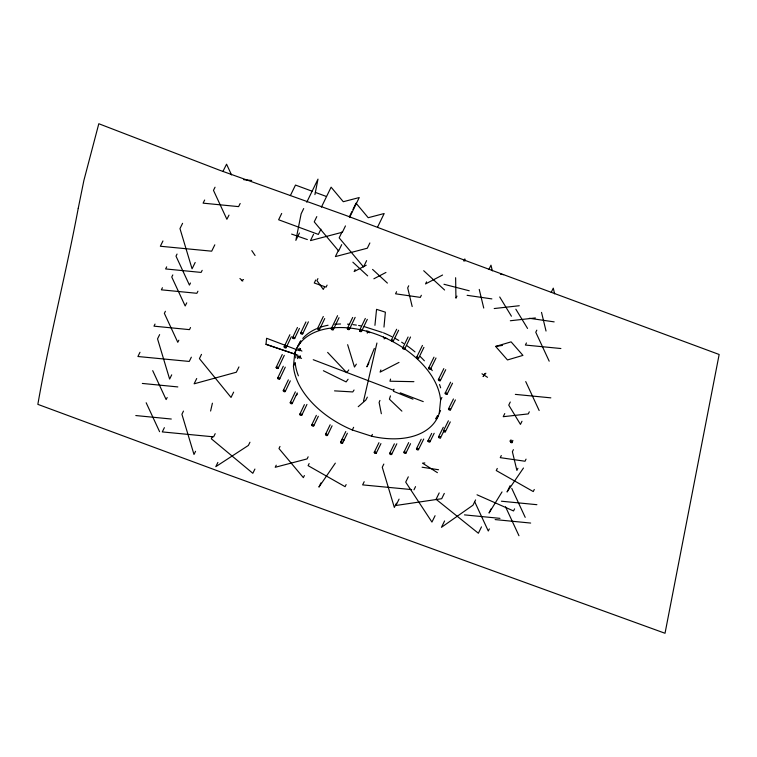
<?xml version="1.0" encoding="UTF-8"?>
<svg xmlns="http://www.w3.org/2000/svg" width="757" height="757" viewBox="0 0 757 757"><rect width="100%" height="100%" fill="white"/><g stroke="black" fill="none" stroke-linecap="round" stroke-linejoin="round"><path stroke-width="1.14" d="M383.979 327.081L385.379 312.177L376.56 309.339L374.933 325.34M297.596 358.61L297.936 355.222L265.981 344.331L266.596 338.275L298.438 350.34A76.362 47.436 25.9 0 1 299.195 348.22M440.555 410.597L439.259 413.265A78.463 48.732 25.9 0 1 371.517 436.183L352.317 429.985A78.463 48.732 25.9 0 1 293.442 366.227L294.776 353.093L296.507 349.535A78.463 48.732 25.9 0 1 300.605 341.208M295.656 357.957L296.015 354.456L266 344.293M439.259 413.265L440.602 400.122L441.899 397.463M314.912 194.615L317.997 179.125L306.755 202.251M210.597 411.042L212.405 403.188M363.559 400.973L376.929 343.025M394.009 389.174L393.432 391.284L412.972 399.166M390.574 379.068L389.969 381.216L413.899 381.67M512.215 441.738L511.874 442.883L509.906 441.113L511.032 439.855M367.24 333.156L367.921 330.923M384.178 338.956L384.613 337.508M390.451 395.892L389.391 399.176L401.901 411.136M512.877 440.385L512.404 441.823L510.909 442.608L511.723 440.905L511.089 441.265M380.875 369.965L380.09 372.132L399.005 362.404M374.318 348.428L366.88 366.861L368.896 362.83M379.948 400.415L379.115 402.44L381.348 413.729M284.178 346.725L289.865 334.745M276.182 367.306L282.266 354.494M286.127 347.718A1.098 0.681 24.9 0 0 284.963 346.469A1.098 0.681 24.9 0 0 284.367 347.482A1.098 0.681 24.9 0 0 286.127 347.718L291.341 336.733M278.207 368.148L284.291 355.326M300.567 341.36L299.583 343.432L300.908 340.962M292.694 337.471L297.444 327.478M294.681 338.388L299.431 328.396M277.715 377.98L283.288 366.246M300.671 332.966L305.913 321.962M279.702 378.897L285.275 367.164M302.686 333.799L308.411 321.801M283.298 390.498L288.37 379.844M285.247 391.501A1.098 0.691 25 0 0 284.093 390.233A1.098 0.691 25 0 0 283.487 391.265A1.098 0.691 25 0 0 285.247 391.501L290.319 380.847M317.562 328.51L323.296 316.511M319.463 329.579A1.098 0.672 25.2 0 0 318.385 328.301A1.098 0.672 25.2 0 0 317.694 329.257A1.098 0.672 25.2 0 0 319.463 329.579L324.725 318.574M290.281 402.478L295.353 391.842M292.174 403.557A1.098 0.691 25.2 0 0 291.114 402.26A1.098 0.691 25.2 0 0 290.395 403.235A1.098 0.691 25.2 0 0 292.174 403.557L297.255 392.921M331.32 328.68L337.556 315.669M333.269 329.683A1.098 0.672 25.4 0 0 332.096 328.424A1.098 0.672 25.4 0 0 331.509 329.437A1.098 0.672 25.4 0 0 333.269 329.683L339.022 317.675M299.838 414.193L304.409 404.635M301.854 415.044L306.945 404.418M347.387 328.434L352.677 317.438M349.374 329.361L355.147 317.353M311.761 424.895L316.35 415.347M313.748 425.822L318.337 416.284M359.547 330.449L365.319 318.451M361.534 331.377L367.315 319.369M315.726 279.986L314.259 283.014L326.106 287.13L327.09 285.115M325.538 434.319L330.147 424.791M327.478 435.341A1.098 0.691 25.7 0 0 326.333 434.064A1.098 0.691 25.7 0 0 325.718 435.095A1.098 0.691 25.7 0 0 327.478 435.341L332.086 425.812M281.689 213.455L278.623 219.767L318.366 234.424L320.921 229.172M290.376 195.58L295.485 185.068L312.045 191.18M303.689 208.563L301.135 213.815L295.855 240.376L299.431 233.014M316.795 216.616L314.24 221.867L338.625 250.964L341.691 244.653M321.394 207.153L331.102 187.178L343.29 201.722L359.253 197.539L349.545 217.505M313.54 234.301L310.474 240.603L342.391 232.229L345.457 225.917M342.23 231.547L339.164 237.859L363.54 266.947L366.606 260.645M349.384 216.833L351.939 211.572M352.961 209.471L356.027 203.16L368.214 217.713L384.178 213.521L377.535 227.185M338.455 250.283L335.389 256.595L367.315 248.211L369.87 242.959M293.442 366.227L295.183 362.641A78.463 48.732 25.9 0 0 298.4 375.822M279.995 446.441L278.973 448.551L303.358 477.639L304.38 475.538M276.229 465.186L275.207 467.287L307.124 458.903L308.146 456.802M309.13 463.549L308.108 465.659L345.107 486.685L346.129 484.575M396.583 291.691L395.561 293.801L420.324 297.387L421.346 295.277M408.704 285.786L407.682 287.897L412.187 306.547M340.631 442.126L345.769 431.547M320.959 482.9L318.915 487.101L335.332 463.133M342.514 443.224A1.098 0.691 25.9 0 0 341.464 441.918A1.098 0.691 25.9 0 0 340.745 442.892A1.098 0.691 25.9 0 0 342.514 443.224L347.368 433.231M352.317 429.985L353.633 427.298M371.517 436.183L372.387 434.404M488.937 269.397L490.981 265.187L492.353 270.855M551.228 292.372L553.272 288.162L554.635 293.83M501.285 455.544L500.263 457.654L525.027 461.24L526.049 459.13M497.283 468.441L496.261 470.542L533.259 491.567L534.281 489.467M513.407 449.649L512.385 451.749L516.899 470.409L517.92 468.299M510.123 485.682L507.058 491.993L523.475 468.015M402.743 347.965L408.099 336.988M404.692 348.977A1.098 0.672 26.1 0 0 403.519 347.718A1.098 0.672 26.1 0 0 402.942 348.722A1.098 0.672 26.1 0 0 404.692 348.977L410.531 337.007M391.293 340.215L396.668 329.248M393.233 341.227A1.098 0.672 26.1 0 0 392.069 339.959A1.098 0.672 26.1 0 0 391.492 340.972A1.098 0.672 26.1 0 0 393.233 341.227L398.617 330.26M416.577 357.389L422.434 345.429M418.555 358.326L423.929 347.359M374.299 452.203L378.954 442.684M376.286 453.121L380.941 443.611M162.954 240.953L160.352 246.252L211.695 251.182L214.818 244.814M182.588 223.306L179.977 228.605L192.06 268.82L195.183 262.461M139.998 352.27L137.916 356.509L189.259 361.439L191.341 357.19M159.632 334.622L157.541 338.862L169.625 379.077L171.707 374.838M164.373 427.677L162.282 431.916L213.625 436.846L215.196 433.666M201.494 354.371L199.413 358.61L231.036 397.434L233.639 392.135M196.716 378.509L194.114 383.818L236.326 372.226L238.938 366.927M183.478 411.089L181.917 414.268L194 454.484L195.561 451.304M212.405 436.675L211.354 438.795L252.829 473.295L254.92 469.056M217.884 462.423L215.802 466.662L248.391 445.428L249.952 442.239M317.931 278.604L316.937 280.61L323.305 289.439L324.289 287.433M355.165 269.511L354.162 271.555L366.237 265.224M426.56 281.859L425.538 283.941L442.571 275.018M463.823 261.033L464.845 258.941L464.883 261.08M364.193 481.707L362.631 484.887L411.647 489.59M456.973 296.101L455.941 298.192L455.629 277.715M428.604 368.101L433.988 357.153M383.827 464.06L382.266 467.239L394.34 507.455L396.431 503.216M430.61 368.962L435.994 358.014M389.694 453.329L394.369 443.82M391.643 454.342A1.098 0.691 26.5 0 0 390.47 453.055A1.098 0.691 26.5 0 0 389.893 454.105A1.098 0.691 26.5 0 0 391.643 454.342L396.838 443.772M408.307 476.825L405.705 482.124L431.944 522.075L435.076 515.706M399.071 499.118L395.949 505.477L441.7 498.712L444.302 493.413M413.975 489.807L415.536 486.628M439.202 492.921L436.079 499.289L478.367 533.24L481.49 526.872M444.586 520.958L441.463 527.317L472.983 505.203L475.585 499.904M510.275 402.014L508.742 405.137L520.456 424.384L521.989 421.252M504.758 413.577L503.225 416.7L528.291 413.899L529.313 411.808M438.426 379.541L443.829 368.612M403.973 452.109L408.666 442.599M440.319 380.639A1.098 0.672 26.6 0 0 439.24 379.342A1.098 0.672 26.6 0 0 438.558 380.298A1.098 0.672 26.6 0 0 440.319 380.639L445.722 369.7M405.866 453.197A1.098 0.691 26.6 0 0 404.787 451.891A1.098 0.691 26.6 0 0 404.096 452.875A1.098 0.691 26.6 0 0 405.866 453.197L410.559 443.687M416.482 448.74L421.195 439.23M418.498 449.592L423.731 439.022M445.182 393.101L450.595 382.181M447.122 394.123A1.098 0.672 26.7 0 0 445.958 392.845A1.098 0.672 26.7 0 0 445.381 393.867A1.098 0.672 26.7 0 0 447.122 394.123L452.525 383.203M427.998 440.811L431.67 433.401M429.985 441.747L434.177 433.288M448.513 408.884L453.434 398.967M450.491 409.821L455.411 399.914M438.568 436.789L443.299 427.26M443.488 430.686L448.399 420.797M440.508 437.811A1.098 0.681 26.9 0 0 439.334 436.524A1.098 0.681 26.9 0 0 438.757 437.555A1.098 0.681 26.9 0 0 440.508 437.811L443.659 431.462A1.098 0.681 26.9 0 1 444.302 430.478A1.098 0.681 26.9 0 1 445.371 431.783L450.292 421.895M166.672 266.852L165.622 268.943L201.125 272.416L202.176 270.325M177.053 254.049L176.002 256.15L189.43 285.086L190.471 282.995M204.664 200.009L203.094 203.15L238.597 206.623L240.168 203.482M162.424 287.736L161.373 289.827L196.877 293.3L197.927 291.208M215.045 187.216L213.474 190.348L226.892 219.293L228.993 215.102M222.899 171.517L226.561 164.193L231.538 174.914M172.804 274.933L171.754 277.024L185.181 305.97L186.752 302.828M155.024 324.072L153.983 326.163L189.487 329.636L190.527 327.544M165.405 311.278L164.364 313.37L177.781 342.306L178.832 340.215M167.174 397.491L166.133 399.582L152.706 370.646M526.437 342.949L525.386 345.05L560.89 348.523M536.817 330.156L535.767 332.247L549.194 361.193M491.123 508.855L489.031 513.038L502.023 491.927M489.334 528.925L488.284 531.017L474.857 502.08M514.59 508.865L513.539 510.956L477.033 494.794M367.353 397.132L365.82 400.046L358.222 406.708M298.665 345.419L300.945 341.379M435.739 418.697L437.451 415.678M484.868 373.542L483.098 376.57L485.871 373.21M296.28 395.447L297.312 394.142M356.367 364.126L354.475 367.06L347.643 344.681M354.049 389.997L352.781 391.937L334.528 390.867M348.078 379.248L346.119 381.916L323.371 370.712M348.759 369.936L346.744 372.662L327.639 352.402M241.369 280.686L243.536 279.541M373.873 278.784L385.956 272.454M495.646 346.432L511.107 341.861L522.936 355.383L507.474 359.954L495.646 346.432L502.478 345.4M494.198 308.544L519.264 305.733M510.322 320.75L535.388 317.949M424.838 462.934L422.52 463.161L437.404 472.661M243.669 179.683L251.684 180.469M515.347 394.378L550.85 397.851M142.325 383.439L177.829 386.922M135.796 415.546L171.3 419.028M501.399 501.21L536.902 504.692M464.486 514.874L499.98 518.356M495.154 519.586L530.657 523.059M500.405 274.204L503.623 274.668M467.107 295.315L491.88 298.901M529.398 318.29L554.162 321.876M422.113 467.22L438.558 469.747M386.818 338.407L384.452 338.038L383.383 336.997M443.962 284.272L469.226 290.773M364.249 326.617L382.323 332.446M291.606 234.093L307.342 239.562M315.357 192.401L326.399 196.479M313.237 359.707L393.545 390.29M400.15 392.807L423.248 401.607M298.599 349.403L301.929 351.087M298.249 356.689L301.57 358.383M481.972 373.769L487.508 377.308M239.922 278.51L242.76 281.084M423.702 270.722L444.596 290.016M372.576 269.407L387.395 283.09M352.857 262.177L367.675 275.87M251.797 250.624L255.081 255.488M515.839 309.197L527.553 328.434M499.715 296.981L511.429 316.218M525.727 381.575L539.154 410.521M511.779 488.416L525.207 517.353M505.534 506.783L518.961 535.729M146.167 402.752L159.595 431.689M541.52 312.386L546.034 331.046M479.238 289.411L483.742 308.061M294.776 353.093A78.463 48.732 25.9 0 1 372.16 332.843A78.463 48.732 25.9 0 1 440.602 400.122M438.161 416.066A78.463 48.732 25.9 0 1 436.202 418.981M302.772 338.445A78.463 48.732 25.9 0 1 316.568 328.718M319.823 327.45A78.463 48.732 25.9 0 1 328.055 325.245M334.698 324.308A78.463 48.732 25.9 0 1 340.555 323.987M347.501 324.147A78.463 48.732 25.9 0 1 349.687 324.308M353.008 324.649A78.463 48.732 25.9 0 1 356.367 325.103M358.619 325.472A78.463 48.732 25.9 0 1 360.871 325.898M383.439 332.815A78.463 48.732 25.9 0 1 391.729 336.619M394.776 338.209A78.463 48.732 25.9 0 1 398.75 340.442M401.636 342.192A78.463 48.732 25.9 0 1 403.642 343.47M406.604 345.466A78.463 48.732 25.9 0 1 415.006 351.882M420.23 356.575A78.463 48.732 25.9 0 1 424.384 360.805M430.913 368.744A78.463 48.732 25.9 0 1 432.256 370.646M439.533 384.499A78.463 48.732 25.9 0 1 440.65 387.839M445.371 431.783A1.098 0.681 26.9 0 1 443.611 431.443M342.003 440.3A1.098 0.691 25.9 0 1 342.306 439.315A1.098 0.691 25.9 0 1 343.763 440.006A1.098 0.691 25.9 0 1 343.205 440.867M78.245 208.279C65.944 273.883 49.309 338.587 37.85 404.361L225.491 473.75L665.024 633.268L719.15 354.484L468.905 261.818L345.126 215.149L219.899 170.334L98.807 123.732L83.885 180.459L78.245 208.279M300.482 348.693L299.375 350.718L300.567 350.396L300.482 348.693M300.122 355.989L299.015 358.014L300.217 357.692L300.122 355.989M369.88 332.607L367.524 332.238L366.454 331.197L369.88 332.607M347.482 329.002A1.098 0.672 25.5 0 0 349.27 329.503A1.098 0.672 25.5 0 0 348.381 328.188A1.098 0.672 25.5 0 0 347.482 329.002M374.393 452.79A1.098 0.691 26.3 0 0 376.182 453.273A1.098 0.691 26.3 0 0 375.292 451.929A1.098 0.691 26.3 0 0 374.393 452.79M416.634 449.327A1.098 0.691 26.7 0 0 418.413 449.743A1.098 0.691 26.7 0 0 417.429 448.409A1.098 0.691 26.7 0 0 416.634 449.327M428.102 441.388A1.098 0.681 26.8 0 0 429.881 441.889A1.098 0.681 26.8 0 0 428.992 440.546A1.098 0.681 26.8 0 0 428.102 441.388M448.617 409.461A1.098 0.672 26.8 0 0 450.387 409.972A1.098 0.672 26.8 0 0 449.507 408.629A1.098 0.672 26.8 0 0 448.617 409.461M428.746 368.687A1.098 0.672 26.5 0 0 430.525 369.113A1.098 0.672 26.5 0 0 429.541 367.798A1.098 0.672 26.5 0 0 428.746 368.687M416.672 357.957A1.098 0.672 26.3 0 0 418.451 358.468A1.098 0.672 26.3 0 0 417.571 357.143A1.098 0.672 26.3 0 0 416.672 357.957M359.641 331.017A1.098 0.672 25.5 0 0 361.43 331.519A1.098 0.672 25.5 0 0 360.54 330.203A1.098 0.672 25.5 0 0 359.641 331.017M300.813 333.544A1.098 0.672 25.1 0 0 302.601 333.951A1.098 0.672 25.1 0 0 301.617 332.654A1.098 0.672 25.1 0 0 300.813 333.544M292.789 338.048A1.098 0.672 25 0 0 294.577 338.53A1.098 0.672 25 0 0 293.697 337.215A1.098 0.672 25 0 0 292.789 338.048M276.333 367.893A1.098 0.681 24.9 0 0 278.122 368.299A1.098 0.681 24.9 0 0 277.147 366.994A1.098 0.681 24.9 0 0 276.333 367.893M277.81 378.557A1.098 0.681 25 0 0 279.598 379.049A1.098 0.681 25 0 0 278.727 377.715A1.098 0.681 25 0 0 277.81 378.557M299.971 414.779A1.098 0.691 25.3 0 0 301.759 415.196A1.098 0.691 25.3 0 0 300.803 413.871A1.098 0.691 25.3 0 0 299.971 414.779M311.846 425.472A1.098 0.691 25.5 0 0 313.635 425.973A1.098 0.691 25.5 0 0 312.783 424.63A1.098 0.691 25.5 0 0 311.846 425.472"/></g></svg>
